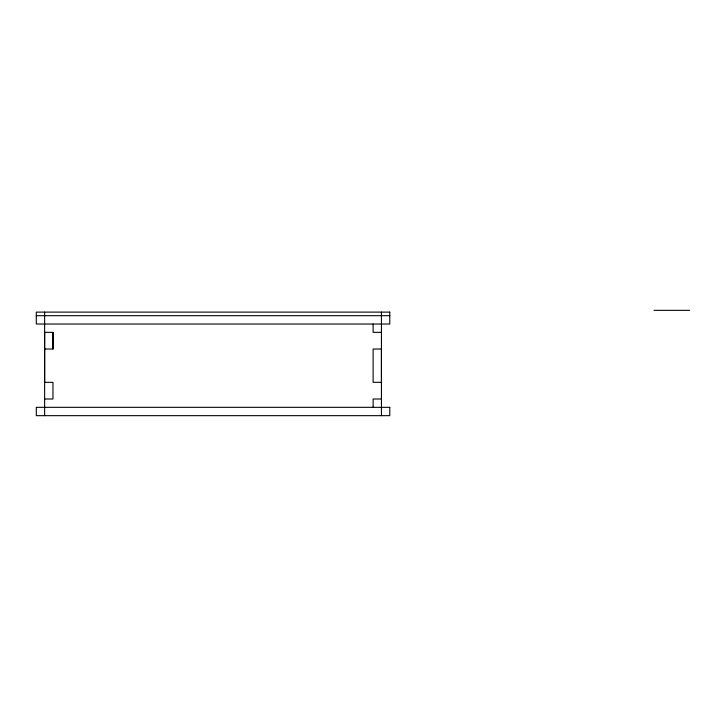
<?xml version="1.0" encoding="UTF-8"?>
<svg xmlns="http://www.w3.org/2000/svg" width="726" height="726" viewBox="0 0 726 726"><rect width="100%" height="100%" fill="white"/><g stroke="black" fill="none" stroke-linecap="round" stroke-linejoin="round"><path stroke-width="1.09" d="M653.999 310.338L689.7 310.338M36.3 315.692L389.78 315.692M381.449 332.354L373.119 332.354L373.119 324.023M44.631 349.015L53.062 349.015L53.062 332.354L44.631 332.354L44.631 382.339L52.962 382.339L52.962 399.001L44.631 399.001M381.449 399.001L373.119 399.001L373.119 407.331M381.449 312.116L381.449 415.662M52.962 332.354L52.962 349.015M44.631 312.116L44.631 415.662M381.449 349.015L381.449 382.339L373.119 382.339L373.119 349.015L381.449 349.015M389.78 312.116L36.3 312.116L36.3 324.023L389.78 324.023L389.78 312.116M389.78 407.331L36.3 407.331L36.3 415.662L389.78 415.662L389.78 407.331"/></g></svg>
